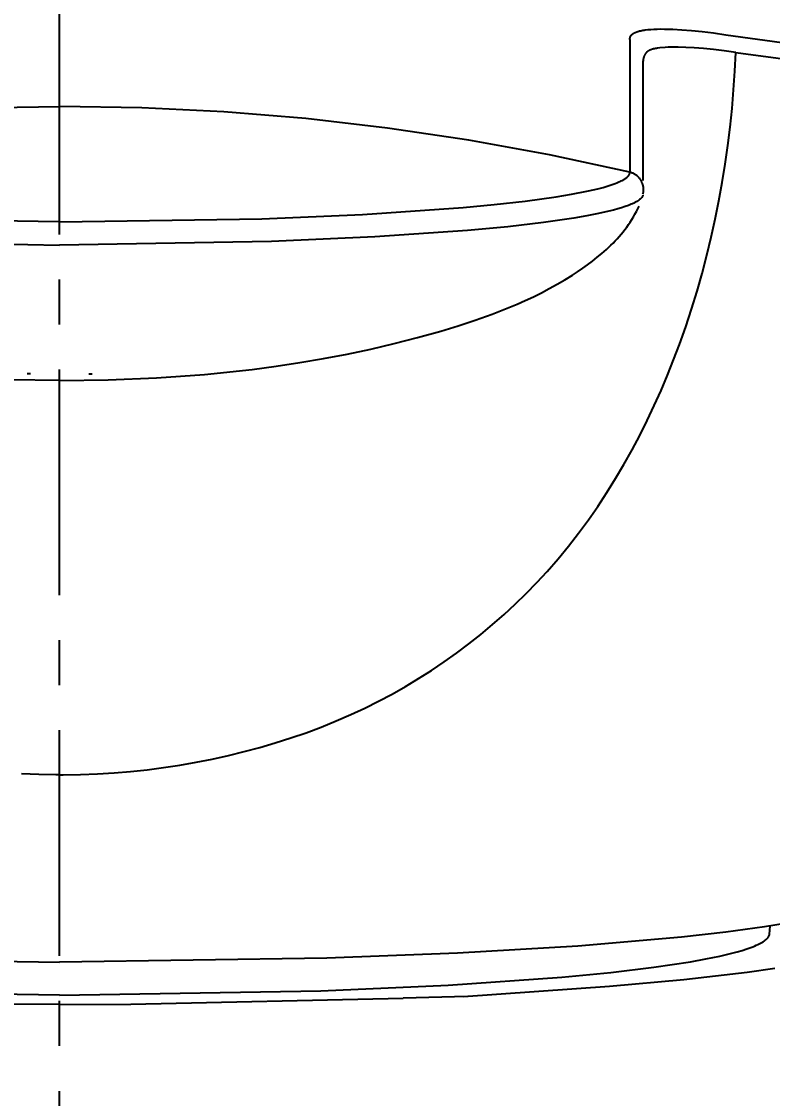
# Model space of a CAD drawing. Header units: millimetres. Extents: x 601 to 1195, y -13 to 407.
# Drawn here: x 1037.98 to 1059.13, y 207.94 to 238.28 of the extents above; entities that cross this region are included whole.
import ezdxf

# ---------------------------------------------------------------- set-up
doc = ezdxf.new("R2010")
doc.units = ezdxf.units.MM
doc.header["$LTSCALE"] = 0.1
doc.linetypes.add('CENTERX2', pattern=[101.6, 63.5, -12.7, 12.7, -12.7])
for name, color, linetype in [('CENTER', 1, 'CENTERX2'), ('DIM', 3, 'Continuous'), ('MAKE2D ______', 7, 'Continuous'), ('MAKE2D ______ - TANGENT', 7, 'Continuous')]:
    doc.layers.add(name, color=color, linetype=linetype)
doc.styles.get("Standard").update_dxf_attribs({"font": 'arial.ttf'})
doc.dimstyles.new('ISO-25', dxfattribs={"dimtxt": 2.5, "dimasz": 2.5, "dimexe": 1.25, "dimexo": 0.625, "dimtad": 1, "dimdec": 1, "dimdsep": 46, "dimtxsty": 'Standard', "dimcen": 2.5, "dimadec": 0, "dimazin": 2, "dimtfac": 1, "dimtdec": 1, "dimtmove": 0, "dimatfit": 3, "dimfxl": 1, "dimarcsym": 0})

# ---------------------------------------------------------------- blocks, each defined once
blk = doc.blocks.new('*D8')
at = {"layer": 'Defpoints', "color": 0, "transparency": 16777216}
for p in [(1039.047, 241.808), (1062.376, 125.523), (1081.539, 125.523)]:
    blk.add_point(p, dxfattribs=at)
at = {"layer": 'DIM', "color": 0, "lineweight": -2, "transparency": 16777216}
for p, q in [((1039.672, 241.808), (1082.789, 241.808)), ((1081.539, 239.308), (1081.539, 128.023)), ((1063.001, 125.523), (1082.789, 125.523))]:
    blk.add_line(p, q, dxfattribs=at)
at = {"layer": 'DIM', "color": 0, "transparency": 16777216}
for points in [[(1081.123, 239.308), (1081.956, 239.308), (1081.539, 241.808)], [(1081.123, 128.023), (1081.956, 128.023), (1081.539, 125.523)]]:
    blk.add_solid(points, dxfattribs=at)
at = {"layer": 'DIM', "color": 0, "transparency": 16777216, "insert": (1079.637, 183.665), "char_height": 2.5, "attachment_point": 5, "rotation": 90}
blk.add_mtext('116.3', dxfattribs=at)
blk = doc.blocks.new('*D10')
at = {"layer": 'Defpoints', "color": 0, "transparency": 16777216}
for p in [(1062.05, 253.666), (1016.048, 237.36), (1062.05, 237.36)]:
    blk.add_point(p, dxfattribs=at)
at = {"layer": 'DIM', "color": 0, "lineweight": -2, "transparency": 16777216}
for p, q in [((1016.048, 237.985), (1016.048, 254.916)), ((1062.05, 237.985), (1062.05, 254.916)), ((1018.548, 253.666), (1059.55, 253.666))]:
    blk.add_line(p, q, dxfattribs=at)
at = {"layer": 'DIM', "color": 0, "transparency": 16777216}
for points in [[(1018.548, 254.082), (1018.548, 253.249), (1016.048, 253.666)], [(1059.55, 254.082), (1059.55, 253.249), (1062.05, 253.666)]]:
    blk.add_solid(points, dxfattribs=at)
at = {"layer": 'DIM', "color": 0, "transparency": 16777216, "insert": (1039.049, 255.567), "char_height": 2.5, "attachment_point": 5}
blk.add_mtext('{\\fISOCPEUR|b0|i0|c0|p34;%%C}46', dxfattribs=at)

msp = doc.modelspace()

# ---------------------------------------------------------------- linework, layer by layer
at = {"layer": 'CENTER'}
msp.add_line((1039.047, 120.523), (1039.047, 245.346), dxfattribs=at)
at = {"layer": 'DIM'}
msp.add_line((1055.478, 236.865), (1055.478, 235.378), dxfattribs=at)
at = {"layer": 'MAKE2D ______'}
for p, q in [((1055.295, 232.922), (1055.335, 232.999)), ((1055.335, 232.999), (1055.374, 233.077)), ((1055.119, 232.628), (1055.165, 232.7)), ((1055.165, 232.7), (1055.21, 232.773)), ((1055.21, 232.773), (1055.254, 232.847)), ((1055.254, 232.847), (1055.295, 232.922)), ((1054.863, 232.289), (1054.917, 232.354)), ((1054.917, 232.354), (1054.97, 232.421)), ((1054.97, 232.421), (1055.021, 232.489)), ((1055.021, 232.489), (1055.071, 232.558)), ((1055.071, 232.558), (1055.119, 232.628)), ((1054.635, 232.037), (1054.694, 232.099)), ((1054.694, 232.099), (1054.752, 232.161)), ((1054.752, 232.161), (1054.808, 232.224)), ((1054.808, 232.224), (1054.863, 232.289)), ((1054.193, 231.636), (1054.324, 231.746)), ((1054.324, 231.746), (1054.451, 231.86)), ((1054.451, 231.86), (1054.575, 231.977)), ((1054.575, 231.977), (1054.635, 232.037)), ((1053.921, 231.427), (1054.059, 231.53)), ((1054.059, 231.53), (1054.193, 231.636)), ((1053.28, 231.004), (1053.495, 231.137)), ((1053.495, 231.137), (1053.639, 231.231)), ((1053.639, 231.231), (1053.781, 231.327)), ((1053.781, 231.327), (1053.921, 231.427)), ((1052.841, 230.754), (1053.062, 230.877)), ((1053.062, 230.877), (1053.28, 231.004)), ((1052.391, 230.526), (1052.617, 230.638)), ((1052.617, 230.638), (1052.841, 230.754)), ((1051.699, 230.218), (1051.932, 230.316)), ((1051.932, 230.316), (1052.163, 230.419)), ((1052.163, 230.419), (1052.391, 230.526)), ((1050.751, 229.863), (1051.228, 230.033)), ((1051.228, 230.033), (1051.699, 230.218)), ((1049.785, 229.558), (1050.27, 229.705)), ((1050.27, 229.705), (1050.751, 229.863)), ((1048.473, 229.204), (1049.131, 229.373)), ((1049.131, 229.373), (1049.785, 229.558)), ((1047.15, 228.909), (1047.813, 229.049)), ((1047.813, 229.049), (1048.473, 229.204)), ((1045.817, 228.669), (1046.485, 228.782)), ((1046.485, 228.782), (1047.15, 228.909)), ((1043.127, 228.339), (1044.475, 228.48)), ((1044.475, 228.48), (1045.147, 228.568)), ((1045.147, 228.568), (1045.817, 228.669)), ((1039.036, 228.169), (1037.677, 228.187)), ((1039.047, 228.17), (1039.036, 228.169)), ((1039.047, 228.17), (1039.059, 228.169)), ((1039.059, 228.169), (1040.417, 228.187)), ((1040.417, 228.187), (1041.774, 228.243)), ((1041.774, 228.243), (1043.127, 228.339)), ((1059.046, 212.575), (1059.06, 212.801)), ((1058.793, 212.318), (1058.829, 212.338)), ((1058.829, 212.338), (1058.862, 212.358)), ((1058.862, 212.358), (1058.892, 212.378)), ((1058.892, 212.378), (1058.92, 212.398)), ((1058.92, 212.398), (1058.944, 212.418)), ((1058.944, 212.418), (1058.966, 212.438)), ((1058.966, 212.438), (1058.986, 212.458)), ((1058.986, 212.458), (1059.002, 212.477)), ((1059.002, 212.477), (1059.016, 212.497)), ((1059.016, 212.497), (1059.027, 212.517)), ((1059.027, 212.517), (1059.036, 212.536)), ((1059.036, 212.536), (1059.042, 212.556)), ((1059.042, 212.556), (1059.046, 212.575)), ((1057.643, 211.953), (1057.984, 212.034)), ((1057.984, 212.034), (1058.136, 212.074)), ((1058.136, 212.074), (1058.275, 212.115)), ((1058.275, 212.115), (1058.403, 212.155)), ((1058.403, 212.155), (1058.518, 212.196)), ((1058.518, 212.196), (1058.571, 212.216)), ((1058.571, 212.216), (1058.622, 212.237)), ((1058.622, 212.237), (1058.669, 212.257)), ((1058.669, 212.257), (1058.713, 212.277)), ((1058.713, 212.277), (1058.755, 212.297)), ((1058.755, 212.297), (1058.793, 212.318)), ((1055.787, 211.641), (1056.813, 211.794)), ((1056.813, 211.794), (1057.253, 211.873)), ((1057.253, 211.873), (1057.643, 211.953)), ((1053.189, 211.362), (1054.574, 211.496)), ((1054.574, 211.496), (1055.787, 211.641)), ((1056.627, 211.293), (1058.418, 211.505)), ((1058.418, 211.505), (1059.191, 211.618)), ((1046.409, 210.974), (1049.991, 211.135)), ((1049.991, 211.135), (1053.189, 211.362)), ((1054.538, 211.104), (1056.627, 211.293)), ((1039.047, 210.851), (1031.685, 210.974)), ((1039.047, 210.851), (1046.409, 210.974)), ((1050.422, 210.816), (1054.538, 211.104)), ((1039.047, 210.59), (1037.043, 210.597)), ((1039.047, 210.59), (1041.052, 210.597)), ((1041.052, 210.597), (1048.721, 210.766))]:
    msp.add_line(p, q, dxfattribs=at)
at = {"layer": 'MAKE2D ______ - TANGENT'}
for p, q in [((1055.113, 237.806), (1055.114, 237.813)), ((1055.114, 237.813), (1055.115, 237.819)), ((1055.115, 237.819), (1055.116, 237.825)), ((1055.116, 237.825), (1055.118, 237.831)), ((1055.118, 237.831), (1055.119, 237.834)), ((1055.119, 237.834), (1055.12, 237.837)), ((1055.12, 237.837), (1055.121, 237.841)), ((1055.121, 237.841), (1055.122, 237.844)), ((1055.122, 237.844), (1055.123, 237.847)), ((1055.123, 237.847), (1055.125, 237.85)), ((1055.125, 237.85), (1055.126, 237.853)), ((1055.126, 237.853), (1055.127, 237.856)), ((1055.127, 237.856), (1055.129, 237.859)), ((1055.129, 237.859), (1055.13, 237.862)), ((1055.13, 237.862), (1055.132, 237.865)), ((1055.132, 237.865), (1055.133, 237.867)), ((1055.133, 237.867), (1055.135, 237.87)), ((1055.135, 237.87), (1055.137, 237.873)), ((1055.137, 237.873), (1055.139, 237.876)), ((1055.139, 237.876), (1055.141, 237.879)), ((1055.141, 237.879), (1055.142, 237.882)), ((1055.142, 237.882), (1055.145, 237.885)), ((1055.145, 237.885), (1055.147, 237.888)), ((1055.147, 237.888), (1055.149, 237.891)), ((1055.149, 237.891), (1055.151, 237.893)), ((1055.151, 237.893), (1055.153, 237.896)), ((1055.153, 237.896), (1055.156, 237.899)), ((1055.156, 237.899), (1055.158, 237.902)), ((1055.158, 237.902), (1055.161, 237.905)), ((1055.161, 237.905), (1055.164, 237.907)), ((1055.164, 237.907), (1055.166, 237.91)), ((1055.166, 237.91), (1055.169, 237.913)), ((1055.169, 237.913), (1055.172, 237.915)), ((1055.172, 237.915), (1055.175, 237.918)), ((1055.175, 237.918), (1055.181, 237.923)), ((1055.181, 237.923), (1055.188, 237.929)), ((1055.188, 237.929), (1055.195, 237.934)), ((1055.195, 237.934), (1055.202, 237.939)), ((1055.202, 237.939), (1055.21, 237.944)), ((1055.21, 237.944), (1055.218, 237.949)), ((1055.218, 237.949), (1055.226, 237.954)), ((1055.226, 237.954), (1055.235, 237.958)), ((1055.235, 237.958), (1055.244, 237.963)), ((1055.244, 237.963), (1055.254, 237.967)), ((1055.254, 237.967), (1055.264, 237.972)), ((1055.264, 237.972), (1055.274, 237.976)), ((1055.274, 237.976), (1055.285, 237.981)), ((1055.285, 237.981), (1055.296, 237.985)), ((1055.296, 237.985), (1055.308, 237.989)), ((1055.308, 237.989), (1055.332, 237.997)), ((1055.332, 237.997), (1055.358, 238.004)), ((1055.358, 238.004), (1055.385, 238.011)), ((1055.385, 238.011), (1055.414, 238.018)), ((1055.414, 238.018), (1055.444, 238.024)), ((1055.444, 238.024), (1055.476, 238.03)), ((1055.476, 238.03), (1055.51, 238.036)), ((1055.51, 238.036), (1055.545, 238.041)), ((1055.545, 238.041), (1055.62, 238.049)), ((1055.62, 238.049), (1055.701, 238.056)), ((1055.701, 238.056), (1055.789, 238.062)), ((1055.789, 238.062), (1055.882, 238.065)), ((1055.882, 238.065), (1055.982, 238.067)), ((1055.982, 238.067), (1056.088, 238.066)), ((1056.088, 238.066), (1056.318, 238.06)), ((1056.318, 238.06), (1056.571, 238.046)), ((1056.571, 238.046), (1056.848, 238.024)), ((1056.848, 238.024), (1057.147, 237.993)), ((1057.147, 237.993), (1057.469, 237.954)), ((1057.469, 237.954), (1057.812, 237.906)), ((1057.812, 237.906), (1059.597, 237.66)), ((1055.11, 237.787), (1055.111, 237.794)), ((1055.11, 237.781), (1055.11, 237.787)), ((1055.11, 237.775), (1055.11, 237.781)), ((1055.11, 237.768), (1055.11, 237.775)), ((1055.11, 237.768), (1055.11, 234.03)), ((1055.111, 237.794), (1055.112, 237.8)), ((1055.112, 237.8), (1055.113, 237.806)), ((1055.804, 237.51), (1055.778, 237.504)), ((1055.832, 237.516), (1055.804, 237.51)), ((1055.861, 237.521), (1055.832, 237.516)), ((1055.892, 237.525), (1055.861, 237.521)), ((1055.957, 237.533), (1055.892, 237.525)), ((1056.104, 237.546), (1055.957, 237.533)), ((1056.187, 237.551), (1056.104, 237.546)), ((1056.275, 237.554), (1056.187, 237.551)), ((1056.368, 237.555), (1056.275, 237.554)), ((1056.467, 237.555), (1056.368, 237.555)), ((1056.683, 237.549), (1056.467, 237.555)), ((1056.921, 237.536), (1056.683, 237.549)), ((1057.181, 237.514), (1056.921, 237.536)), ((1057.463, 237.485), (1057.181, 237.514)), ((1055.485, 237.209), (1055.483, 237.196)), ((1055.488, 237.222), (1055.485, 237.209)), ((1055.49, 237.235), (1055.488, 237.222)), ((1055.493, 237.247), (1055.49, 237.235)), ((1055.496, 237.259), (1055.493, 237.247)), ((1055.5, 237.271), (1055.496, 237.259)), ((1055.503, 237.282), (1055.5, 237.271)), ((1055.507, 237.293), (1055.503, 237.282)), ((1055.511, 237.304), (1055.507, 237.293)), ((1055.515, 237.314), (1055.511, 237.304)), ((1055.52, 237.324), (1055.515, 237.314)), ((1055.525, 237.334), (1055.52, 237.324)), ((1055.53, 237.343), (1055.525, 237.334)), ((1055.535, 237.352), (1055.53, 237.343)), ((1055.537, 237.357), (1055.535, 237.352)), ((1055.54, 237.361), (1055.537, 237.357)), ((1055.543, 237.365), (1055.54, 237.361)), ((1055.546, 237.369), (1055.543, 237.365)), ((1055.549, 237.374), (1055.546, 237.369)), ((1055.552, 237.378), (1055.549, 237.374)), ((1055.555, 237.382), (1055.552, 237.378)), ((1055.558, 237.386), (1055.555, 237.382)), ((1055.561, 237.389), (1055.558, 237.386)), ((1055.565, 237.393), (1055.561, 237.389)), ((1055.568, 237.397), (1055.565, 237.393)), ((1055.571, 237.401), (1055.568, 237.397)), ((1055.575, 237.404), (1055.571, 237.401)), ((1055.578, 237.408), (1055.575, 237.404)), ((1055.582, 237.411), (1055.578, 237.408)), ((1055.586, 237.415), (1055.582, 237.411)), ((1055.589, 237.418), (1055.586, 237.415)), ((1055.593, 237.421), (1055.589, 237.418)), ((1055.597, 237.424), (1055.593, 237.421)), ((1055.601, 237.428), (1055.597, 237.424)), ((1055.609, 237.434), (1055.601, 237.428)), ((1055.617, 237.44), (1055.609, 237.434)), ((1055.626, 237.445), (1055.617, 237.44)), ((1055.635, 237.451), (1055.626, 237.445)), ((1055.644, 237.456), (1055.635, 237.451)), ((1055.654, 237.461), (1055.644, 237.456)), ((1055.663, 237.466), (1055.654, 237.461)), ((1055.674, 237.471), (1055.663, 237.466)), ((1055.684, 237.475), (1055.674, 237.471)), ((1055.695, 237.479), (1055.684, 237.475)), ((1055.706, 237.483), (1055.695, 237.479)), ((1055.717, 237.487), (1055.706, 237.483)), ((1055.728, 237.491), (1055.717, 237.487)), ((1055.74, 237.495), (1055.728, 237.491)), ((1055.752, 237.498), (1055.74, 237.495)), ((1055.778, 237.504), (1055.752, 237.498)), ((1057.767, 237.448), (1057.463, 237.485)), ((1058.092, 237.401), (1057.767, 237.448)), ((1058.067, 236.876), (1058.092, 237.401)), ((1058.092, 237.401), (1059.986, 237.154)), ((1055.481, 237.182), (1055.478, 237.153)), ((1055.478, 237.153), (1055.478, 236.865)), ((1055.483, 237.196), (1055.481, 237.182)), ((1058.031, 236.351), (1058.067, 236.876)), ((1057.987, 235.827), (1058.031, 236.351)), ((1036.733, 235.847), (1039.047, 235.885)), ((1041.362, 235.847), (1039.047, 235.885)), ((1043.674, 235.733), (1041.362, 235.847)), ((1045.981, 235.543), (1043.674, 235.733)), ((1057.933, 235.304), (1057.987, 235.827)), ((1048.281, 235.278), (1045.981, 235.543)), ((1050.57, 234.937), (1048.281, 235.278)), ((1055.478, 235.378), (1055.478, 233.8)), ((1057.869, 234.783), (1057.933, 235.304)), ((1052.847, 234.521), (1050.57, 234.937)), ((1057.796, 234.263), (1057.869, 234.783)), ((1055.11, 234.03), (1052.847, 234.521)), ((1057.712, 233.745), (1057.796, 234.263)), ((1054.993, 233.862), (1055.007, 233.872)), ((1055.007, 233.872), (1055.02, 233.883)), ((1055.02, 233.883), (1055.032, 233.894)), ((1055.032, 233.894), (1055.04, 233.9)), ((1055.04, 233.9), (1055.047, 233.908)), ((1055.047, 233.908), (1055.055, 233.915)), ((1055.055, 233.915), (1055.062, 233.922)), ((1055.062, 233.922), (1055.065, 233.926)), ((1055.065, 233.926), (1055.068, 233.93)), ((1055.068, 233.93), (1055.071, 233.934)), ((1055.071, 233.934), (1055.075, 233.938)), ((1055.075, 233.938), (1055.078, 233.942)), ((1055.078, 233.942), (1055.08, 233.946)), ((1055.08, 233.946), (1055.083, 233.95)), ((1055.083, 233.95), (1055.086, 233.954)), ((1055.086, 233.954), (1055.089, 233.958)), ((1055.089, 233.958), (1055.091, 233.963)), ((1055.091, 233.963), (1055.093, 233.967)), ((1055.093, 233.967), (1055.096, 233.971)), ((1055.096, 233.971), (1055.098, 233.976)), ((1055.098, 233.976), (1055.1, 233.98)), ((1055.1, 233.98), (1055.101, 233.985)), ((1055.101, 233.985), (1055.103, 233.99)), ((1055.103, 233.99), (1055.104, 233.992)), ((1055.104, 233.995), (1055.105, 233.997)), ((1055.104, 233.992), (1055.104, 233.995)), ((1055.105, 233.997), (1055.106, 233.999)), ((1055.106, 234.002), (1055.107, 234.004)), ((1055.106, 233.999), (1055.106, 234.002)), ((1055.107, 234.007), (1055.108, 234.009)), ((1055.107, 234.004), (1055.107, 234.007)), ((1055.108, 234.012), (1055.109, 234.014)), ((1055.108, 234.009), (1055.108, 234.012)), ((1055.109, 234.025), (1055.11, 234.028)), ((1055.109, 234.022), (1055.109, 234.025)), ((1055.109, 234.02), (1055.109, 234.022)), ((1055.109, 234.017), (1055.109, 234.02)), ((1055.109, 234.014), (1055.109, 234.017)), ((1055.127, 234.026), (1055.11, 234.03)), ((1055.11, 234.028), (1055.11, 234.03)), ((1055.143, 234.021), (1055.127, 234.026)), ((1055.16, 234.016), (1055.143, 234.021)), ((1055.176, 234.01), (1055.16, 234.016)), ((1055.192, 234.003), (1055.176, 234.01)), ((1055.208, 233.996), (1055.192, 234.003)), ((1055.224, 233.988), (1055.208, 233.996)), ((1055.239, 233.98), (1055.224, 233.988)), ((1055.254, 233.971), (1055.239, 233.98)), ((1055.269, 233.962), (1055.254, 233.971)), ((1055.283, 233.952), (1055.269, 233.962)), ((1055.298, 233.942), (1055.283, 233.952)), ((1055.311, 233.931), (1055.298, 233.942)), ((1055.325, 233.92), (1055.311, 233.931)), ((1055.337, 233.909), (1055.325, 233.92)), ((1055.35, 233.896), (1055.337, 233.909)), ((1055.362, 233.884), (1055.35, 233.896)), ((1055.374, 233.871), (1055.362, 233.884)), ((1055.385, 233.858), (1055.374, 233.871)), ((1054.126, 233.547), (1054.241, 233.574)), ((1054.241, 233.574), (1054.355, 233.604)), ((1054.355, 233.604), (1054.469, 233.637)), ((1054.469, 233.637), (1054.581, 233.673)), ((1054.581, 233.673), (1054.637, 233.693)), ((1054.637, 233.693), (1054.692, 233.713)), ((1054.692, 233.713), (1054.747, 233.735)), ((1054.747, 233.735), (1054.802, 233.758)), ((1054.802, 233.758), (1054.833, 233.772)), ((1054.833, 233.772), (1054.863, 233.786)), ((1054.863, 233.786), (1054.893, 233.801)), ((1054.893, 233.801), (1054.908, 233.809)), ((1054.908, 233.809), (1054.923, 233.817)), ((1054.923, 233.817), (1054.937, 233.825)), ((1054.937, 233.825), (1054.952, 233.834)), ((1054.952, 233.834), (1054.966, 233.843)), ((1054.966, 233.843), (1054.98, 233.852)), ((1054.98, 233.852), (1054.993, 233.862)), ((1055.396, 233.844), (1055.385, 233.858)), ((1055.406, 233.83), (1055.396, 233.844)), ((1055.415, 233.815), (1055.406, 233.83)), ((1055.425, 233.801), (1055.415, 233.815)), ((1055.433, 233.785), (1055.425, 233.801)), ((1055.442, 233.77), (1055.433, 233.785)), ((1055.449, 233.754), (1055.442, 233.77)), ((1055.456, 233.738), (1055.449, 233.754)), ((1055.463, 233.722), (1055.456, 233.738)), ((1055.469, 233.706), (1055.463, 233.722)), ((1055.474, 233.689), (1055.469, 233.706)), ((1055.479, 233.673), (1055.474, 233.689)), ((1055.483, 233.656), (1055.479, 233.673)), ((1055.487, 233.639), (1055.483, 233.656)), ((1055.49, 233.622), (1055.487, 233.639)), ((1055.492, 233.604), (1055.49, 233.622)), ((1055.494, 233.587), (1055.492, 233.604)), ((1055.495, 233.57), (1055.494, 233.587)), ((1055.496, 233.552), (1055.495, 233.57)), ((1057.619, 233.228), (1057.712, 233.745)), ((1052.162, 233.219), (1053.031, 233.341)), ((1053.031, 233.341), (1053.463, 233.414)), ((1053.463, 233.414), (1053.894, 233.497)), ((1053.894, 233.497), (1054.126, 233.547)), ((1055.383, 233.26), (1055.361, 233.244)), ((1055.402, 233.276), (1055.383, 233.26)), ((1055.419, 233.292), (1055.402, 233.276)), ((1055.433, 233.308), (1055.419, 233.292)), ((1055.446, 233.324), (1055.433, 233.308)), ((1055.456, 233.34), (1055.446, 233.324)), ((1055.465, 233.356), (1055.456, 233.34)), ((1055.471, 233.372), (1055.465, 233.356)), ((1055.476, 233.388), (1055.471, 233.372)), ((1055.478, 233.414), (1055.483, 233.431)), ((1055.483, 233.431), (1055.486, 233.448)), ((1055.486, 233.448), (1055.489, 233.465)), ((1055.489, 233.465), (1055.492, 233.483)), ((1055.492, 233.483), (1055.494, 233.5)), ((1055.494, 233.5), (1055.495, 233.517)), ((1055.495, 233.517), (1055.496, 233.535)), ((1055.496, 233.535), (1055.496, 233.552)), ((1047.581, 232.844), (1050.416, 233.043)), ((1050.416, 233.043), (1051.29, 233.122)), ((1051.29, 233.122), (1052.162, 233.219)), ((1054.647, 232.965), (1054.517, 232.932)), ((1054.767, 232.998), (1054.647, 232.965)), ((1054.877, 233.031), (1054.767, 232.998)), ((1054.978, 233.064), (1054.877, 233.031)), ((1055.068, 233.096), (1054.978, 233.064)), ((1055.11, 233.113), (1055.068, 233.096)), ((1055.15, 233.129), (1055.11, 233.113)), ((1055.187, 233.146), (1055.15, 233.129)), ((1055.222, 233.162), (1055.187, 233.146)), ((1055.254, 233.179), (1055.222, 233.162)), ((1055.284, 233.195), (1055.254, 233.179)), ((1055.312, 233.211), (1055.284, 233.195)), ((1055.338, 233.228), (1055.312, 233.211)), ((1055.361, 233.244), (1055.338, 233.228)), ((1057.516, 232.714), (1057.619, 233.228)), ((1039.036, 232.633), (1033.352, 232.718)), ((1039.058, 232.633), (1044.742, 232.718)), ((1044.742, 232.718), (1047.581, 232.844)), ((1053.531, 232.738), (1052.678, 232.615)), ((1053.9, 232.802), (1053.531, 232.738)), ((1054.228, 232.866), (1053.9, 232.802)), ((1054.517, 232.932), (1054.228, 232.866)), ((1057.403, 232.202), (1057.516, 232.714)), ((1039.047, 232.633), (1039.036, 232.633)), ((1039.047, 232.633), (1039.058, 232.633)), ((1050.539, 232.391), (1047.928, 232.209)), ((1051.677, 232.498), (1050.539, 232.391)), ((1052.678, 232.615), (1051.677, 232.498)), ((1033.079, 232.08), (1039.047, 231.982)), ((1045.016, 232.08), (1039.047, 231.982)), ((1047.928, 232.209), (1045.016, 232.08)), ((1057.28, 231.692), (1057.403, 232.202)), ((1057.146, 231.184), (1057.28, 231.692)), ((1057.002, 230.68), (1057.146, 231.184)), ((1056.848, 230.178), (1057.002, 230.68)), ((1056.683, 229.679), (1056.848, 230.178)), ((1056.507, 229.183), (1056.683, 229.679)), ((1056.342, 228.748), (1056.507, 229.183)), ((1056.169, 228.315), (1056.342, 228.748)), ((1038.224, 228.353), (1038.131, 228.354)), ((1039.871, 228.353), (1039.963, 228.354)), ((1055.987, 227.885), (1056.169, 228.315)), ((1055.796, 227.46), (1055.987, 227.885)), ((1055.597, 227.038), (1055.796, 227.46)), ((1055.388, 226.621), (1055.597, 227.038)), ((1055.17, 226.209), (1055.388, 226.621)), ((1054.943, 225.803), (1055.17, 226.209)), ((1054.707, 225.402), (1054.943, 225.803)), ((1054.461, 225.007), (1054.707, 225.402)), ((1054.206, 224.619), (1054.461, 225.007)), ((1053.941, 224.238), (1054.206, 224.619)), ((1053.666, 223.864), (1053.941, 224.238)), ((1053.381, 223.497), (1053.666, 223.864)), ((1053.086, 223.139), (1053.381, 223.497)), ((1052.781, 222.789), (1053.086, 223.139)), ((1052.49, 222.473), (1052.781, 222.789)), ((1052.19, 222.165), (1052.49, 222.473)), ((1051.882, 221.865), (1052.19, 222.165)), ((1051.567, 221.573), (1051.882, 221.865)), ((1051.243, 221.289), (1051.567, 221.573)), ((1050.912, 221.013), (1051.243, 221.289)), ((1050.574, 220.746), (1050.912, 221.013)), ((1050.229, 220.488), (1050.574, 220.746)), ((1049.52, 219.998), (1049.878, 220.239)), ((1049.878, 220.239), (1050.229, 220.488)), ((1049.156, 219.768), (1049.52, 219.998)), ((1048.786, 219.546), (1049.156, 219.768)), ((1048.031, 219.132), (1048.411, 219.334)), ((1048.411, 219.334), (1048.786, 219.546)), ((1047.645, 218.94), (1048.031, 219.132)), ((1046.837, 218.576), (1047.255, 218.758)), ((1047.255, 218.758), (1047.645, 218.94)), ((1045.988, 218.246), (1046.415, 218.406)), ((1046.415, 218.406), (1046.837, 218.576)), ((1045.124, 217.959), (1045.558, 218.098)), ((1045.558, 218.098), (1045.988, 218.246)), ((1044.246, 217.714), (1044.686, 217.832)), ((1044.686, 217.832), (1045.124, 217.959)), ((1042.892, 217.414), (1043.349, 217.505)), ((1043.349, 217.505), (1043.803, 217.605)), ((1043.803, 217.605), (1044.246, 217.714)), ((1041.049, 217.155), (1041.511, 217.204)), ((1041.511, 217.204), (1041.973, 217.263)), ((1041.973, 217.263), (1042.433, 217.333)), ((1042.433, 217.333), (1042.892, 217.414)), ((1038.46, 217.068), (1037.977, 217.09)), ((1038.945, 217.057), (1038.46, 217.068)), ((1039.047, 217.058), (1038.945, 217.057)), ((1039.047, 217.058), (1039.15, 217.057)), ((1039.15, 217.057), (1039.634, 217.068)), ((1039.634, 217.068), (1040.117, 217.09)), ((1040.12, 217.09), (1040.584, 217.117)), ((1040.584, 217.117), (1041.049, 217.155)), ((1058.903, 212.775), (1057.815, 212.628)), ((1059.827, 212.927), (1058.903, 212.775)), ((1056.568, 212.488), (1053.644, 212.237)), ((1057.815, 212.628), (1056.568, 212.488)), ((1050.256, 212.036), (1046.572, 211.892)), ((1053.644, 212.237), (1050.256, 212.036)), ((1031.522, 211.892), (1039.047, 211.782)), ((1046.572, 211.892), (1039.047, 211.782)), ((1050.539, 210.82), (1048.721, 210.766))]:
    msp.add_line(p, q, dxfattribs=at)

# ---------------------------------------------------------------- dimensions: what is measured, and where the dimension line sits
at = {"layer": 'DIM'}
dim = msp.add_linear_dim(base=(1062.05, 253.666), p1=(1016.048, 237.36), p2=(1062.05, 237.36), text='{\\fISOCPEUR|b0|i0|c0|p34;%%C}<>', dimstyle='ISO-25', dxfattribs=at)
dim.commit()
dim.dimension.update_dxf_attribs({"geometry": '*D10', "text_midpoint": (1039.049, 255.567)})
dim = msp.add_linear_dim(base=(1081.539, 125.523), p1=(1039.047, 241.808), p2=(1062.376, 125.523), angle=90, dimstyle='ISO-25', dxfattribs=at)
dim.commit()
dim.dimension.update_dxf_attribs({"geometry": '*D8', "text_midpoint": (1079.637, 183.665)})

doc.saveas('drawing.dxf')
